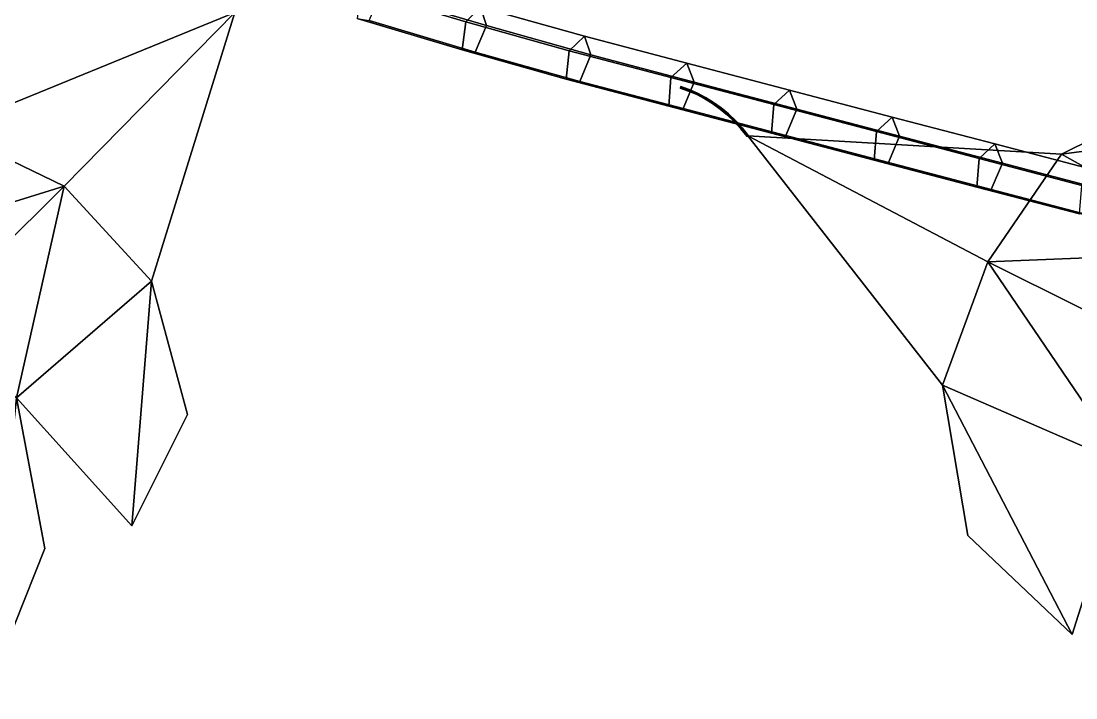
# Model space of a CAD drawing. Header units: metres. Extents: x -349 to 464, y -383 to 362.
# Drawn here: x 166.51 to 215.85, y -113.76 to -82.11 of the extents above; entities that cross this region are included whole.
import ezdxf

# ---------------------------------------------------------------- set-up
doc = ezdxf.new("R2010")
doc.units = ezdxf.units.M

msp = doc.modelspace()

# ---------------------------------------------------------------- linework, layer by layer
at = {"layer": 'Breeder_Leaf', "color": 3}
for points in [[(176.5024, -81.7091, 582.3321), (168.5288, -89.8339, 576.6937), (163.0711, -87.1928, 579.2692)], [(176.5024, -81.7091, 582.3321), (163.0711, -87.1928, 579.2692), (168.5288, -89.8339, 576.6937)], [(172.6146, -94.2684, 575.4763), (168.5288, -89.8339, 576.6937), (176.5024, -81.7091, 582.3321)], [(172.6146, -94.2684, 575.4763), (176.5024, -81.7091, 582.3321), (168.5288, -89.8339, 576.6937)], [(228.1658, -86.6175, 154.9156), (221.5414, -85.191, 156.1782), (215.1763, -88.3405, 157.1759)], [(228.1658, -86.6175, 154.9156), (215.1763, -88.3405, 157.1759), (221.5414, -85.191, 156.1782)], [(223.3375, -92.8981, 157.7725), (228.1658, -86.6175, 154.9156), (215.1763, -88.3405, 157.1759)], [(223.3375, -92.8981, 157.7725), (215.1763, -88.3405, 157.1759), (228.1658, -86.6175, 154.9156)], [(168.5288, -89.8339, 576.6937), (157.4195, -93.2809, 574.9415), (163.0711, -87.1928, 579.2692)], [(168.5288, -89.8339, 576.6937), (163.0711, -87.1928, 579.2692), (157.4195, -93.2809, 574.9415)], [(209.6197, -99.1376, 160.0178), (211.7395, -93.3729, 159.6777), (200.4984, -87.4842, 159.0939)], [(209.6197, -99.1376, 160.0178), (200.4984, -87.4842, 159.0939), (211.7395, -93.3729, 159.6777)], [(200.4984, -87.4842, 159.0939), (211.7395, -93.3729, 159.6777), (215.1763, -88.3405, 157.1759)], [(200.4984, -87.4842, 159.0939), (215.1763, -88.3405, 157.1759), (211.7395, -93.3729, 159.6777)], [(211.7395, -93.3729, 159.6777), (223.3375, -92.8981, 157.7725), (215.1763, -88.3405, 157.1759)], [(211.7395, -93.3729, 159.6777), (215.1763, -88.3405, 157.1759), (223.3375, -92.8981, 157.7725)], [(168.5288, -89.8339, 576.6937), (162.0104, -96.307, 573.1), (157.4195, -93.2809, 574.9415)], [(168.5288, -89.8339, 576.6937), (157.4195, -93.2809, 574.9415), (162.0104, -96.307, 573.1)], [(166.2991, -99.7281, 571.2348), (162.0104, -96.307, 573.1), (168.5288, -89.8339, 576.6937)], [(166.2991, -99.7281, 571.2348), (168.5288, -89.8339, 576.6937), (162.0104, -96.307, 573.1)], [(172.6146, -94.2684, 575.4763), (166.2991, -99.7281, 571.2348), (168.5288, -89.8339, 576.6937)], [(172.6146, -94.2684, 575.4763), (168.5288, -89.8339, 576.6937), (166.2991, -99.7281, 571.2348)], [(211.7395, -93.3729, 159.6777), (220.5661, -97.76, 159.2912), (223.3375, -92.8981, 157.7725)], [(211.7395, -93.3729, 159.6777), (223.3375, -92.8981, 157.7725), (220.5661, -97.76, 159.2912)], [(209.6197, -99.1376, 160.0178), (218.1855, -102.871, 160.6277), (211.7395, -93.3729, 159.6777)], [(209.6197, -99.1376, 160.0178), (211.7395, -93.3729, 159.6777), (218.1855, -102.871, 160.6277)], [(218.1855, -102.871, 160.6277), (220.5661, -97.76, 159.2912), (211.7395, -93.3729, 159.6777)], [(218.1855, -102.871, 160.6277), (211.7395, -93.3729, 159.6777), (220.5661, -97.76, 159.2912)], [(172.6146, -94.2684, 575.4763), (171.6801, -105.7112, 568.8427), (166.2991, -99.7281, 571.2348)], [(172.6146, -94.2684, 575.4763), (166.2991, -99.7281, 571.2348), (171.6801, -105.7112, 568.8427)], [(172.6146, -94.2684, 575.4763), (174.2894, -100.5068, 572.2897), (171.6801, -105.7112, 568.8427)], [(172.6146, -94.2684, 575.4763), (171.6801, -105.7112, 568.8427), (174.2894, -100.5068, 572.2897)], [(209.6197, -99.1376, 160.0178), (215.6787, -110.805, 161.7423), (218.1855, -102.871, 160.6277)], [(209.6197, -99.1376, 160.0178), (218.1855, -102.871, 160.6277), (215.6787, -110.805, 161.7423)], [(209.6197, -99.1376, 160.0178), (210.802, -106.1727, 161.0106), (215.6787, -110.805, 161.7423)], [(209.6197, -99.1376, 160.0178), (215.6787, -110.805, 161.7423), (210.802, -106.1727, 161.0106)], [(166.2991, -99.7281, 571.2348), (167.6213, -106.7761, 567.2068), (164.8298, -113.7647, 564.4333)], [(166.2991, -99.7281, 571.2348), (164.8298, -113.7647, 564.4333), (167.6213, -106.7761, 567.2068)]]:
    msp.add_3dface(points, dxfattribs=at)
at = {"layer": 'Breeder_Petiole', "color": 3}
for points in [[(182.4186, -80.685, 167.5235), (187.3067, -82.1407, 165.0339), (188.0057, -81.454, 166.005), (183.0985, -79.9927, 168.5042)], [(183.0985, -79.9927, 168.5042), (188.0057, -81.454, 166.005), (188.2744, -82.3239, 167.0415), (183.326, -80.8504, 169.5606)], [(182.2244, -81.9949, 167.9867), (187.1425, -83.4597, 165.4828), (187.3067, -82.1407, 165.0339), (182.4186, -80.685, 167.5235)], [(183.326, -80.8504, 169.5606), (188.2744, -82.3239, 167.0415), (187.744, -83.5564, 166.7206), (182.7889, -82.08071, 169.2426)], [(187.3067, -82.1407, 165.0339), (192.1393, -83.496, 162.3842), (192.8571, -82.8144, 163.3451), (188.0057, -81.454, 166.005)], [(188.0057, -81.454, 166.005), (192.8571, -82.8144, 163.3451), (193.1665, -83.6956, 164.3604), (188.2744, -82.3239, 167.0415)], [(182.7889, -82.08071, 169.2426), (187.744, -83.5564, 166.7206), (187.1425, -83.4597, 165.4828), (182.2244, -81.9949, 167.9867)], [(187.1425, -83.4597, 165.4828), (192.0048, -84.8233, 162.8179), (192.1393, -83.496, 162.3842), (187.3067, -82.1407, 165.0339)], [(188.2744, -82.3239, 167.0415), (193.1665, -83.6956, 164.3604), (192.6428, -84.9301, 164.0365), (187.744, -83.5564, 166.7206)], [(192.1393, -83.496, 162.3842), (196.9105, -84.7491, 159.5777), (197.647, -84.07224, 160.5278), (192.8571, -82.8144, 163.3451)], [(192.8571, -82.8144, 163.3451), (197.647, -84.07224, 160.5278), (197.9966, -84.964, 161.5206), (193.1665, -83.6956, 164.3604)], [(187.744, -83.5564, 166.7206), (192.6428, -84.9301, 164.0365), (192.0048, -84.8233, 162.8179), (187.1425, -83.4597, 165.4828)], [(192.0048, -84.8233, 162.8179), (196.8054, -86.08432, 159.9952), (196.9105, -84.7491, 159.5777), (192.1393, -83.496, 162.3842)], [(193.1665, -83.6956, 164.3604), (197.9966, -84.964, 161.5206), (197.4794, -86.2004, 161.1933), (192.6428, -84.9301, 164.0365)], [(196.9105, -84.7491, 159.5777), (201.7161, -86.01122, 156.7518), (202.4526, -85.3343, 157.7019), (197.647, -84.07224, 160.5278)], [(197.647, -84.07224, 160.5278), (202.4526, -85.3343, 157.7019), (202.8022, -86.2261, 158.6947), (197.9966, -84.964, 161.5206)], [(192.6428, -84.9301, 164.0365), (197.4794, -86.2004, 161.1933), (196.8054, -86.08432, 159.9952), (192.0048, -84.8233, 162.8179)], [(196.8054, -86.08432, 159.9952), (201.611, -87.3464, 157.1693), (201.7161, -86.01122, 156.7518), (196.9105, -84.7491, 159.5777)], [(197.3444, -85.2445, 160.5403), (197.7344, -85.3801, 160.32), (197.741, -85.3354, 160.304), (197.351, -85.1995, 160.5243)], [(197.3667, -85.2482, 160.5821), (197.7565, -85.3838, 160.3614), (197.7344, -85.3801, 160.32), (197.3444, -85.2445, 160.5403)], [(197.351, -85.1995, 160.5243), (197.741, -85.3354, 160.304), (197.767, -85.3126, 160.3359), (197.3772, -85.1765, 160.5564)], [(197.3869, -85.2064, 160.5919), (197.7766, -85.3423, 160.3712), (197.7565, -85.3838, 160.3614), (197.3667, -85.2482, 160.5821)], [(197.3772, -85.1765, 160.5564), (197.767, -85.3126, 160.3359), (197.7766, -85.3423, 160.3712), (197.3869, -85.2064, 160.5919)], [(197.9966, -84.964, 161.5206), (202.8022, -86.2261, 158.6947), (202.285, -87.4625, 158.3674), (197.4794, -86.2004, 161.1933)], [(197.7344, -85.3801, 160.32), (198.1172, -85.5469, 160.1125), (198.1266, -85.5037, 160.095), (197.741, -85.3354, 160.304)], [(197.741, -85.3354, 160.304), (198.1266, -85.5037, 160.095), (198.1533, -85.4814, 160.1262), (197.767, -85.3126, 160.3359)], [(197.7766, -85.3423, 160.3712), (198.1605, -85.51, 160.1625), (198.1383, -85.5502, 160.154), (197.7565, -85.3838, 160.3614)], [(197.767, -85.3126, 160.3359), (198.1533, -85.4814, 160.1262), (198.1605, -85.51, 160.1625), (197.7766, -85.3423, 160.3712)], [(201.7161, -86.01122, 156.7518), (206.5217, -87.2733, 153.9259), (207.2581, -86.5964, 154.876), (202.4526, -85.3343, 157.7019)], [(202.4526, -85.3343, 157.7019), (207.2581, -86.5964, 154.876), (207.6077, -87.4882, 155.8688), (202.8022, -86.2261, 158.6947)], [(197.7565, -85.3838, 160.3614), (198.1383, -85.5502, 160.154), (198.1172, -85.5469, 160.1125), (197.7344, -85.3801, 160.32)], [(198.1172, -85.5469, 160.1125), (198.4922, -85.7444, 159.9181), (198.5044, -85.7029, 159.8993), (198.1266, -85.5037, 160.095)], [(198.1383, -85.5502, 160.154), (198.5123, -85.7474, 159.9598), (198.4922, -85.7444, 159.9181), (198.1172, -85.5469, 160.1125)], [(198.1266, -85.5037, 160.095), (198.5044, -85.7029, 159.8993), (198.5317, -85.6812, 159.9298), (198.1533, -85.4814, 160.1262)], [(198.1605, -85.51, 160.1625), (198.5366, -85.7085, 159.967), (198.5123, -85.7474, 159.9598), (198.1383, -85.5502, 160.154)], [(198.1533, -85.4814, 160.1262), (198.5317, -85.6812, 159.9298), (198.5366, -85.7085, 159.967), (198.1605, -85.51, 160.1625)], [(198.4922, -85.7444, 159.9181), (198.8574, -85.9716, 159.7379), (198.8722, -85.932, 159.7178), (198.5044, -85.7029, 159.8993)], [(198.5123, -85.7474, 159.9598), (198.8766, -85.9741, 159.7797), (198.8574, -85.9716, 159.7379), (198.4922, -85.7444, 159.9181)], [(198.5044, -85.7029, 159.8993), (198.8722, -85.932, 159.7178), (198.9001, -85.9109, 159.7477), (198.5317, -85.6812, 159.9298)], [(198.5366, -85.7085, 159.967), (198.9028, -85.9367, 159.7857), (198.8766, -85.9741, 159.7797), (198.5123, -85.7474, 159.9598)], [(198.5317, -85.6812, 159.9298), (198.9001, -85.9109, 159.7477), (198.9028, -85.9367, 159.7857), (198.5366, -85.7085, 159.967)], [(197.4794, -86.2004, 161.1933), (202.285, -87.4625, 158.3674), (201.611, -87.3464, 157.1693), (196.8054, -86.08432, 159.9952)], [(198.8574, -85.9716, 159.7379), (199.2108, -86.2273, 159.5729), (199.2281, -86.1898, 159.5517), (198.8722, -85.932, 159.7178)], [(198.8766, -85.9741, 159.7797), (199.229, -86.2292, 159.6147), (199.2108, -86.2273, 159.5729), (198.8574, -85.9716, 159.7379)], [(198.8722, -85.932, 159.7178), (199.2281, -86.1898, 159.5517), (199.2566, -86.1693, 159.581), (198.9001, -85.9109, 159.7477)], [(198.9028, -85.9367, 159.7857), (199.2571, -86.1935, 159.6197), (199.229, -86.2292, 159.6147), (198.8766, -85.9741, 159.7797)], [(198.9001, -85.9109, 159.7477), (199.2566, -86.1693, 159.581), (199.2571, -86.1935, 159.6197), (198.9028, -85.9367, 159.7857)], [(199.2108, -86.2273, 159.5729), (199.5505, -86.51, 159.424), (199.5701, -86.4747, 159.4018), (199.2281, -86.1898, 159.5517)], [(199.229, -86.2292, 159.6147), (199.5678, -86.5113, 159.4658), (199.5505, -86.51, 159.424), (199.2108, -86.2273, 159.5729)], [(199.2281, -86.1898, 159.5517), (199.5701, -86.4747, 159.4018), (199.5992, -86.455, 159.4305), (199.2566, -86.1693, 159.581)], [(199.2571, -86.1935, 159.6197), (199.5977, -86.4775, 159.4699), (199.5678, -86.5113, 159.4658), (199.229, -86.2292, 159.6147)], [(199.2566, -86.1693, 159.581), (199.5992, -86.455, 159.4305), (199.5977, -86.4775, 159.4699), (199.2571, -86.1935, 159.6197)], [(201.611, -87.3464, 157.1693), (206.4165, -88.6084, 154.3435), (206.5217, -87.2733, 153.9259), (201.7161, -86.01122, 156.7518)], [(202.8022, -86.2261, 158.6947), (207.6077, -87.4882, 155.8688), (207.0906, -88.7246, 155.5416), (202.285, -87.4625, 158.3674)], [(199.5505, -86.51, 159.424), (199.8746, -86.8182, 159.2919), (199.8965, -86.7853, 159.2689), (199.5701, -86.4747, 159.4018)], [(199.5678, -86.5113, 159.4658), (199.891, -86.8189, 159.3337), (199.8746, -86.8182, 159.2919), (199.5505, -86.51, 159.424)], [(199.5977, -86.4775, 159.4699), (199.9226, -86.787, 159.3369), (199.891, -86.8189, 159.3337), (199.5678, -86.5113, 159.4658)], [(199.5701, -86.4747, 159.4018), (199.8965, -86.7853, 159.2689), (199.926, -86.7664, 159.2971), (199.5992, -86.455, 159.4305)], [(199.5992, -86.455, 159.4305), (199.926, -86.7664, 159.2971), (199.9226, -86.787, 159.3369), (199.5977, -86.4775, 159.4699)], [(199.8746, -86.8182, 159.2919), (200.1814, -87.1503, 159.1775), (200.2054, -87.12, 159.1538), (199.8965, -86.7853, 159.2689)], [(199.891, -86.8189, 159.3337), (200.197, -87.1503, 159.2192), (200.1814, -87.1503, 159.1775), (199.8746, -86.8182, 159.2919)], [(199.9226, -86.787, 159.3369), (200.2302, -87.1205, 159.2217), (200.197, -87.1503, 159.2192), (199.891, -86.8189, 159.3337)], [(199.8965, -86.7853, 159.2689), (200.2054, -87.12, 159.1538), (200.2353, -87.1019, 159.1815), (199.926, -86.7664, 159.2971)], [(199.926, -86.7664, 159.2971), (200.2353, -87.1019, 159.1815), (200.2302, -87.1205, 159.2217), (199.9226, -86.787, 159.3369)], [(206.5217, -87.2733, 153.9259), (211.3273, -88.5353, 151.1001), (212.0637, -87.8584, 152.0502), (207.2581, -86.5964, 154.876)], [(207.2581, -86.5964, 154.876), (212.0637, -87.8584, 152.0502), (212.4133, -88.7503, 153.043), (207.6077, -87.4882, 155.8688)], [(200.1814, -87.1503, 159.1775), (200.4689, -87.5046, 159.0811), (200.4951, -87.4767, 159.0567), (200.2054, -87.12, 159.1538)], [(200.197, -87.1503, 159.2192), (200.4839, -87.5038, 159.1231), (200.4689, -87.5046, 159.0811), (200.1814, -87.1503, 159.1775)], [(200.2302, -87.1205, 159.2217), (200.5188, -87.476, 159.125), (200.4839, -87.5038, 159.1231), (200.197, -87.1503, 159.2192)], [(200.2054, -87.12, 159.1538), (200.4951, -87.4767, 159.0567), (200.5256, -87.4594, 159.0842), (200.2353, -87.1019, 159.1815)], [(200.2353, -87.1019, 159.1815), (200.5256, -87.4594, 159.0842), (200.5188, -87.476, 159.125), (200.2302, -87.1205, 159.2217)], [(206.4165, -88.6084, 154.3435), (211.2221, -89.8705, 151.5176), (211.3273, -88.5353, 151.1001), (206.5217, -87.2733, 153.9259)], [(202.285, -87.4625, 158.3674), (207.0906, -88.7246, 155.5416), (206.4165, -88.6084, 154.3435), (201.611, -87.3464, 157.1693)], [(207.6077, -87.4882, 155.8688), (212.4133, -88.7503, 153.043), (211.8961, -89.9867, 152.7157), (207.0906, -88.7246, 155.5416)], [(211.3273, -88.5353, 151.1001), (216.1328, -89.7974, 148.2742), (216.8693, -89.1205, 149.2243), (212.0637, -87.8584, 152.0502)], [(212.0637, -87.8584, 152.0502), (216.8693, -89.1205, 149.2243), (217.2189, -90.01242, 150.2171), (212.4133, -88.7503, 153.043)], [(207.0906, -88.7246, 155.5416), (211.8961, -89.9867, 152.7157), (211.2221, -89.8705, 151.5176), (206.4165, -88.6084, 154.3435)], [(211.2221, -89.8705, 151.5176), (216.0277, -91.1326, 148.6917), (216.1328, -89.7974, 148.2742), (211.3273, -88.5353, 151.1001)], [(212.4133, -88.7503, 153.043), (217.2189, -90.01242, 150.2171), (216.7017, -91.2488, 149.8898), (211.8961, -89.9867, 152.7157)], [(211.8961, -89.9867, 152.7157), (216.7017, -91.2488, 149.8898), (216.0277, -91.1326, 148.6917), (211.2221, -89.8705, 151.5176)]]:
    msp.add_3dface(points, dxfattribs=at)

doc.saveas('drawing.dxf')
